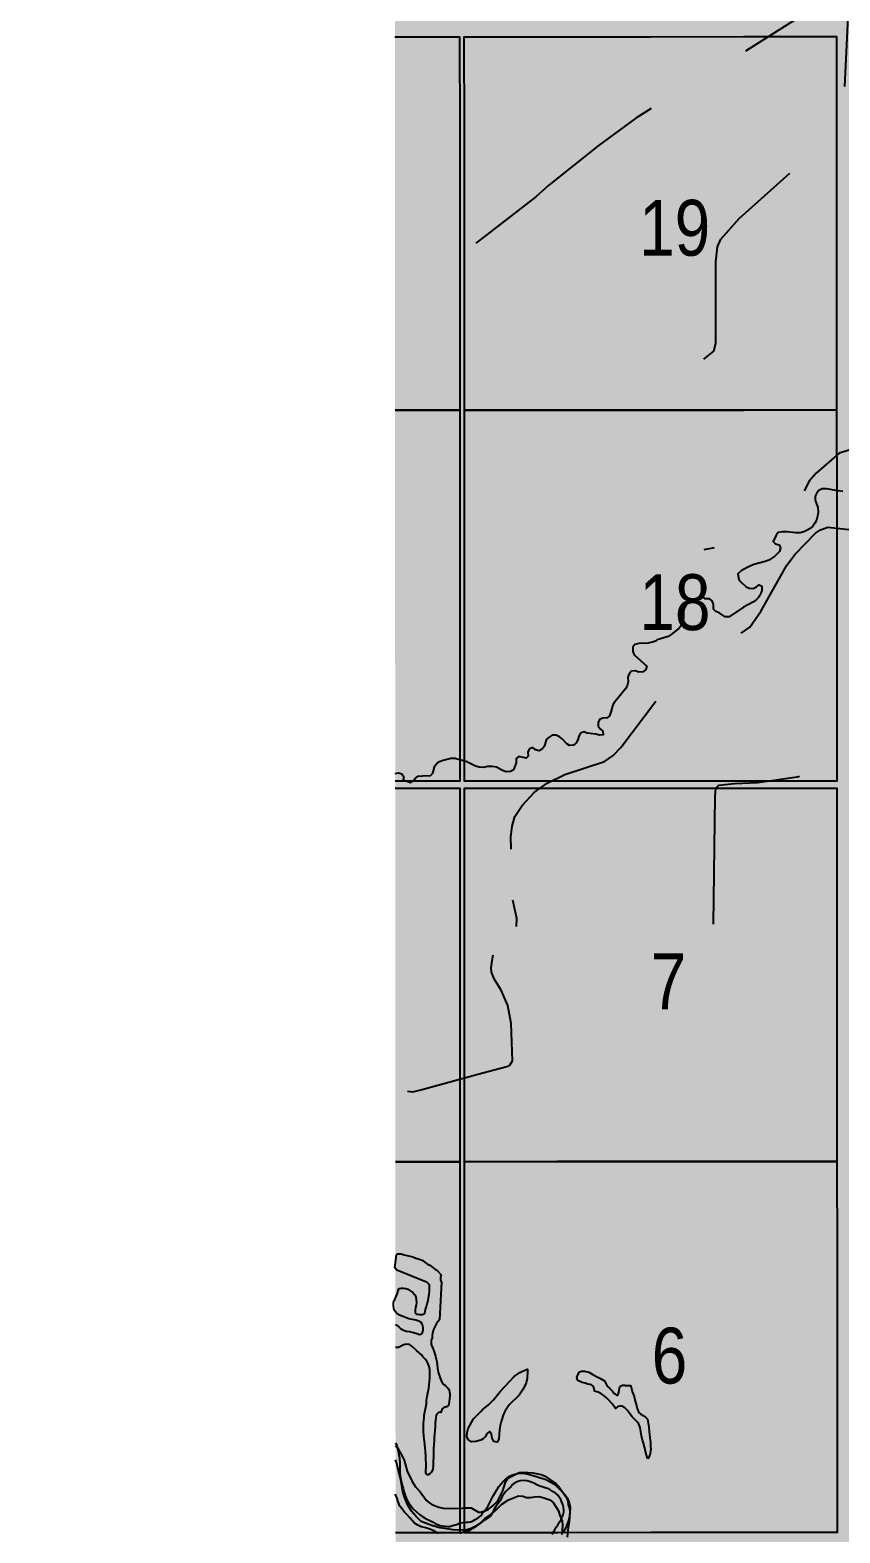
# Model space of a CAD drawing. Extents: x 507565 to 531726, y 6009554 to 6022365.
# Drawn here: x 522873.6 to 522989.8, y 6015464.7 to 6015680.3 of the extents above; entities that cross this region are included whole.
import ezdxf

# ---------------------------------------------------------------- set-up
doc = ezdxf.new("R2010")
doc.units = 0
doc.header["$LTSCALE"] = 5
doc.linetypes.add('DASHED2', pattern=[9.525, 6.35, -3.175])
for name, color, linetype in [('Quarters', 8, 'Continuous'), ('RoadSeg', 57, 'DASHED2'), ('T-WATER', 160, 'Continuous')]:
    doc.layers.add(name, color=color, linetype=linetype)
doc.layers.add('ROUTE-MAP-BACKGROUND-H', color=7, linetype='Continuous', true_color=0xf0ebff)
doc.styles.add('120', font='ARIALN.TTF', dxfattribs={"height": 13})

msp = doc.modelspace()

# ---------------------------------------------------------------- hatches: boundary and pattern name
at = {"layer": 'ROUTE-MAP-BACKGROUND-H'}
h = msp.add_hatch(color=256, dxfattribs=at)
h.dxf.hatch_style = 1
h.paths.add_polyline_path([(523871.081, 6016124.178), (523873.071, 6015800.356), (523917.515, 6015800.58), (523923.823, 6014811.294), (522926.315, 6014807.962), (522925.895, 6015778.478), (522873.584, 6015778.442), (522873.69, 6016121.495)])

# ---------------------------------------------------------------- linework, layer by layer
at = {"layer": 'Quarters'}
for points in [[(522925.938, 6015679.28), (522935.231, 6015679.282), (522935.238, 6015665.895), (522935.246, 6015652.509), (522935.242, 6015639.115), (522935.238, 6015625.721), (522925.961, 6015625.721)], [(522925.961, 6015625.721), (522935.238, 6015625.721), (522935.239, 6015612.331), (522935.241, 6015598.941), (522935.243, 6015585.551), (522935.245, 6015572.496), (522925.984, 6015572.497)], [(522925.985, 6015571.493), (522935.245, 6015571.492), (522935.247, 6015558.102), (522935.248, 6015544.712), (522935.25, 6015531.322), (522935.252, 6015517.932), (522926.008, 6015517.934)], [(522926.008, 6015517.934), (522935.252, 6015517.932), (522935.254, 6015504.542), (522935.255, 6015491.152), (522935.257, 6015477.761), (522935.258, 6015464.704), (522926.031, 6015464.708)]]:
    msp.add_lwpolyline(points, dxfattribs=at)
for points in [[(522949.262, 6015625.731), (522935.907, 6015625.722), (522935.911, 6015639.116), (522935.916, 6015652.51), (522935.908, 6015665.896), (522935.9, 6015679.282), (522949.251, 6015679.289), (522962.601, 6015679.297), (522975.951, 6015679.304), (522989.301, 6015679.312), (522989.307, 6015665.923), (522989.313, 6015652.534), (522989.319, 6015639.146), (522989.325, 6015625.757), (522975.971, 6015625.748), (522962.616, 6015625.739), (522949.262, 6015625.731)], [(522949.273, 6015572.507), (522935.914, 6015572.497), (522935.913, 6015585.552), (522935.911, 6015598.942), (522935.909, 6015612.332), (522935.907, 6015625.722), (522949.262, 6015625.731), (522962.616, 6015625.739), (522975.971, 6015625.748), (522989.325, 6015625.757), (522989.331, 6015612.368), (522989.337, 6015598.98), (522989.343, 6015585.591), (522989.349, 6015572.537), (522975.99, 6015572.527), (522962.632, 6015572.517), (522949.273, 6015572.507)], [(522949.284, 6015517.944), (522935.921, 6015517.932), (522935.92, 6015531.322), (522935.918, 6015544.712), (522935.916, 6015558.102), (522935.914, 6015571.492), (522949.273, 6015571.503), (522962.632, 6015571.513), (522975.991, 6015571.523), (522989.35, 6015571.533), (522989.355, 6015558.144), (522989.361, 6015544.756), (522989.367, 6015531.367), (522989.373, 6015517.978), (522980.867, 6015517.971), (522976.01, 6015517.967), (522962.647, 6015517.955), (522949.284, 6015517.944)], [(522936.263, 6015464.705), (522935.928, 6015464.705), (522935.927, 6015477.761), (522935.925, 6015491.152), (522935.923, 6015504.542), (522935.921, 6015517.932), (522949.284, 6015517.944), (522962.647, 6015517.955), (522976.01, 6015517.967), (522980.867, 6015517.971), (522989.373, 6015517.978), (522989.379, 6015504.59), (522989.385, 6015491.201), (522989.391, 6015477.811), (522989.397, 6015464.757), (522976.03, 6015464.744), (522962.662, 6015464.731), (522949.295, 6015464.718), (522936.263, 6015464.705)]]:
    msp.add_lwpolyline(points, close=True, dxfattribs=at)
at = {"layer": 'RoadSeg', "flags": 128}
for points in [[(523137.992, 6015607.921), (523139.99, 6015626.003), (523140.29, 6015629.999), (523139.291, 6015629.999), (523119.81, 6015632.131), (523115.881, 6015632.697), (523114.349, 6015633.229), (523113.416, 6015633.962), (523110.519, 6015636.826), (523106.823, 6015640.356), (523088.441, 6015658.271), (523081.248, 6015665.897), (523080.149, 6015666.796), (523079.483, 6015667.163), (523077.985, 6015667.429), (523070.559, 6015667.395), (523069.094, 6015668.128), (523053.576, 6015683.879), (523051.944, 6015685.444), (523048.248, 6015688.441), (523036.792, 6015699.663), (523046.782, 6015709.454), (523049.679, 6015711.951), (523050.013, 6015712.484), (523055.74, 6015717.646), (523056.073, 6015718.478), (523053.576, 6015717.346), (523030.066, 6015705.125), (523013.382, 6015696.8), (522995.5, 6015689.107), (522993.402, 6015688.075), (522991.104, 6015686.643), (522974.254, 6015675.987), (522969.726, 6015673.223), (522969.226, 6015673.156), (522960.501, 6015667.595), (522955.107, 6015663.632), (522948.014, 6015658.005), (522946.182, 6015656.306), (522938.556, 6015650.446), (522929.366, 6015643.486), (522926.935, 6015641.222), (522925.955, 6015639.983)], [(522970.292, 6015633.063), (522971.69, 6015634.195), (522971.99, 6015635.294), (522971.99, 6015646.982), (522972.223, 6015649.147), (522972.689, 6015650.279), (522975.32, 6015653.243), (522990.372, 6015666.696), (522990.305, 6015667.595), (522991.138, 6015685.178), (522991.104, 6015686.643)], [(522997.232, 6015516.512), (522997.398, 6015518.377), (522997.365, 6015521.907), (522997.298, 6015524.637), (522996.998, 6015527.867), (522996.865, 6015536.459), (522996.865, 6015545.55), (522996.998, 6015546.349), (522996.832, 6015547.448), (522997.098, 6015550.412), (522997.598, 6015551.777), (522999.329, 6015554.507), (523004.558, 6015560.768), (523006.389, 6015563.432), (523006.922, 6015565.829), (523007.921, 6015572.59), (523008.987, 6015578.284), (523008.287, 6015584.844), (523007.721, 6015587.208), (523006.755, 6015589.473), (523004.258, 6015596.765), (523004.191, 6015598.231), (523004.524, 6015601.794), (523004.058, 6015603.392), (523002.426, 6015605.657), (523000.695, 6015606.656), (522999.629, 6015606.955), (522995.134, 6015607.488), (522993.069, 6015608.154), (522993.002, 6015609.719), (522993.236, 6015614.115), (522993.235, 6015614.381), (522993.302, 6015617.612), (522993.735, 6015619.909), (522991.138, 6015620.009), (522989.706, 6015619.576), (522986.409, 6015616.679), (522985.377, 6015615.547), (522983.945, 6015612.683), (522983.012, 6015611.484), (522982.013, 6015611.051), (522980.448, 6015610.852), (522979.283, 6015610.452), (522974.387, 6015607.022), (522972.423, 6015606.123), (522970.258, 6015605.69)], [(522927.734, 6015528.034), (522928.5, 6015527.967), (522929.665, 6015528.233), (522938.556, 6015530.698), (522941.986, 6015531.597), (522942.419, 6015531.797), (522942.819, 6015532.396), (522942.619, 6015537.757), (522942.12, 6015540.321), (522941.187, 6015542.519), (522940.221, 6015544.084), (522939.822, 6015545.117), (522939.755, 6015545.749), (522939.922, 6015547.082), (522940.721, 6015550.245), (522942.586, 6015555.373), (522942.719, 6015555.507), (522942.885, 6015555.44), (522942.586, 6015564.531), (522942.752, 6015566.063), (522943.152, 6015567.428), (522944.184, 6015569.026), (522945.982, 6015570.958), (522947.781, 6015572.223), (522950.312, 6015573.455), (522956.006, 6015575.32), (522957.271, 6015576.186), (522958.37, 6015577.352), (522964.997, 6015586.176), (522966.662, 6015588.141), (522968.227, 6015589.373), (522974.521, 6015592.936), (522976.885, 6015594.601), (522978.517, 6015596.965), (522982.18, 6015603.492), (522983.379, 6015605.091), (522986.309, 6015608.087), (522987.008, 6015608.587), (522988.041, 6015608.954), (522991.504, 6015608.554), (522993.069, 6015608.154)], [(522971.657, 6015552.01), (522971.89, 6015570.292), (522971.99, 6015571.457), (522972.39, 6015571.924), (522974.654, 6015572.19), (522978.017, 6015572.323), (522983.645, 6015573.122), (522985.41, 6015573.655), (522988.207, 6015575.054), (522991.271, 6015575.453), (522998.397, 6015575.353), (522999.996, 6015575.154), (523007.921, 6015572.59)], [(522943.385, 6015551.677), (522943.418, 6015552.809), (522942.885, 6015555.44)]]:
    msp.add_lwpolyline(points, dxfattribs=at)
at = {"layer": 'T-WATER', "linetype": 'Continuous', "flags": 128}
for points in [[(522990.195, 6015614.072), (522989.584, 6015614.146), (522989.565, 6015614.15), (522987.872, 6015614.458), (522987.233, 6015614.44), (522986.775, 6015614.204), (522986.47, 6015613.848), (522986.266, 6015613.392), (522986.257, 6015612.821), (522986.63, 6015611.75), (522986.672, 6015611.122), (522986.589, 6015610.507), (522986.443, 6015609.95), (522986.198, 6015609.502), (522985.898, 6015609.074), (522985.547, 6015608.751), (522985.116, 6015608.507), (522984.637, 6015608.277), (522984.086, 6015608.143), (522983.443, 6015608.122), (522982.217, 6015608.263), (522981.56, 6015608.271), (522980.948, 6015608.175), (522980.652, 6015607.786), (522980.213, 6015606.893), (522980.556, 6015606.552), (522981.06, 6015606.394), (522981.286, 6015605.962), (522981.105, 6015605.477), (522980.794, 6015605.109), (522980.44, 6015604.783), (522979.577, 6015604.23), (522979.079, 6015604.033), (522977.42, 6015603.585), (522976.476, 6015603.157), (522975.612, 6015602.678), (522975.168, 6015602.235), (522975.279, 6015601.429), (522975.607, 6015601.058), (522976.335, 6015600.407), (522976.767, 6015600.178)], [(522976.767, 6015600.178), (522977.356, 6015600.158), (522977.805, 6015600.412), (522978.19, 6015600.698), (522978.602, 6015600.467), (522978.571, 6015599.856), (522978.454, 6015599.46), (522978.41, 6015599.301), (522978.122, 6015598.864), (522977.779, 6015598.519), (522977.376, 6015598.234), (522975.955, 6015597.484), (522973.891, 6015596.065), (522973.313, 6015596.082), (522972.488, 6015596.643), (522971.986, 6015596.828), (522971.667, 6015597.18), (522971.654, 6015597.869), (522971.48, 6015598.392), (522971.062, 6015598.664), (522970.459, 6015598.674), (522970.088, 6015598.991), (522969.245, 6015598.479), (522968.716, 6015598.595), (522968.178, 6015598.493), (522967.861, 6015598.101), (522967.391, 6015597.203), (522967.331, 6015596.601), (522967.337, 6015595.917), (522967.25, 6015595.299), (522967.021, 6015594.837), (522966.727, 6015594.46), (522965.588, 6015593.532), (522965.174, 6015593.271), (522964.074, 6015592.952), (522963.595, 6015592.764), (522963.386, 6015592.598), (522962.863, 6015592.429), (522962.292, 6015592.309), (522960.923, 6015592.266), (522960.371, 6015592.132), (522960.083, 6015591.724), (522960.075, 6015591.107), (522960.291, 6015590.636), (522962.075, 6015588.996), (522961.939, 6015588.517), (522961.553, 6015588.215), (522960.935, 6015588.167), (522960.426, 6015588.355), (522959.886, 6015588.299), (522959.543, 6015587.93), (522959.383, 6015587.428), (522959.394, 6015586.743), (522959.264, 6015586.212), (522959.026, 6015585.779), (522957.8, 6015584.222), (522957.461, 6015583.866), (522957.211, 6015583.461), (522956.942, 6015582.393), (522956.746, 6015581.909), (522956.391, 6015581.581), (522955.796, 6015581.544), (522955.312, 6015581.372), (522955.085, 6015580.95), (522955.107, 6015580.399), (522955.384, 6015580.005), (522955.769, 6015579.697), (522955.819, 6015579.17), (522955.308, 6015579.128), (522954.785, 6015579.277), (522953.537, 6015579.394), (522953.05, 6015579.582), (522952.587, 6015579.396), (522952.339, 6015578.974), (522952.177, 6015578.463), (522951.932, 6015578.006), (522951.547, 6015577.696), (522951.004, 6015577.629), (522950.587, 6015577.877), (522949.919, 6015578.576), (522949.551, 6015578.885), (522949.099, 6015579.103), (522948.515, 6015579.09), (522948.065, 6015578.841), (522947.699, 6015578.526), (522947.37, 6015577.507), (522947.058, 6015577.12), (522946.63, 6015576.875), (522946.099, 6015577.008), (522945.735, 6015577.333), (522945.25, 6015577.168)], [(522925.984, 6015573.599), (522926.439, 6015573.692), (522926.953, 6015573.549), (522927.229, 6015573.139), (522927.171, 6015572.912), (522927.104, 6015572.659), (522927.64, 6015572.526), (522928.119, 6015572.338), (522928.563, 6015572.561), (522928.858, 6015572.913), (522928.873, 6015572.934), (522929.295, 6015573.212), (522929.927, 6015573.291), (522931.032, 6015573.325), (522931.365, 6015573.666), (522931.669, 6015574.696), (522931.937, 6015575.072), (522932.35, 6015575.346), (522932.857, 6015575.535), (522933.975, 6015575.806), (522934.588, 6015575.798), (522935.491, 6015575.531)], [(522945.25, 6015577.168), (522945.015, 6015576.718), (522945.054, 6015576.114), (522944.779, 6015575.814), (522943.729, 6015576.059), (522943.348, 6015575.777), (522943.317, 6015575.157), (522942.965, 6015574.153), (522942.535, 6015573.897), (522941.911, 6015573.87), (522941.389, 6015574.048), (522940.508, 6015574.543), (522939.905, 6015574.618), (522939.231, 6015574.599), (522938.673, 6015574.477), (522938.03, 6015574.508), (522937.486, 6015574.673), (522936.451, 6015575.193), (522936.186, 6015575.325), (522936.161, 6015575.333), (522935.92, 6015575.405), (522935.491, 6015575.531)], [(522926.025, 6015477.222), (522926.321, 6015476.886), (522927.047, 6015475.592), (522927.25, 6015475.126), (522927.693, 6015473.543), (522928.438, 6015472.063), (522928.895, 6015471.283), (522929.553, 6015470.569), (522930.446, 6015469.396), (522930.807, 6015469.05), (522931.236, 6015468.766), (522932.244, 6015468.356), (522932.874, 6015468.242), (522934.234, 6015468.167), (522935.608, 6015468.253)], [(522935.612, 6015465.075), (522934.305, 6015465.144), (522932.41, 6015465.436), (522931.255, 6015465.74), (522929.695, 6015466.335), (522928.971, 6015467.019), (522928.343, 6015467.797), (522927.815, 6015468.687), (522927.4, 6015469.581), (522927.081, 6015470.578), (522926.771, 6015472.281), (522926.098, 6015474.948), (522926.026, 6015475.179)], [(522935.608, 6015468.253), (522936.079, 6015468.295), (522936.278, 6015468.296), (522936.294, 6015468.296), (522936.555, 6015468.297), (522936.89, 6015468.3), (522937.952, 6015467.673), (522938.16, 6015467.657), (522938.878, 6015467.837), (522939.315, 6015468.058), (522940.083, 6015468.662), (522940.425, 6015468.989), (522940.738, 6015469.387), (522941.432, 6015470.725), (522941.795, 6015471.945), (522942.063, 6015472.371), (522942.446, 6015472.663), (522943.773, 6015473.349), (522944.389, 6015473.379), (522945.744, 6015473.282), (522946.933, 6015473.055), (522947.384, 6015472.858), (522949.077, 6015471.723), (522949.409, 6015471.376), (522950.547, 6015469.758), (522950.731, 6015469.262), (522950.825, 6015468.698), (522950.974, 6015468.2), (522951.039, 6015467.622), (522950.958, 6015466.295), (522950.768, 6015465.105), (522950.649, 6015464.1)], [(522935.612, 6015465.075), (522936.025, 6015465.135), (522936.281, 6015465.172), (522936.297, 6015465.174), (522936.558, 6015465.251), (522936.799, 6015465.322), (522937.722, 6015465.779), (522938.124, 6015466.042), (522938.827, 6015466.736), (522939.661, 6015467.294), (522940.396, 6015467.888), (522941.289, 6015468.794), (522942.249, 6015469.426), (522943.676, 6015470.006), (522944.306, 6015469.956), (522944.809, 6015469.745), (522945.414, 6015469.76), (522945.971, 6015469.856), (522946.584, 6015469.889), (522947.188, 6015469.762), (522948.175, 6015469.429), (522948.636, 6015469.064), (522949.417, 6015467.876), (522949.555, 6015467.339), (522949.947, 6015466.376), (522949.992, 6015465.809), (522949.949, 6015465.103), (522949.874, 6015464.462)]]:
    msp.add_lwpolyline(points, dxfattribs=at)
at = {"layer": 'T-WATER'}
for points in [[(522926.018, 6015494.593), (522926.115, 6015494.54), (522926.489, 6015494.254), (522926.727, 6015494.002), (522927.152, 6015493.768), (522927.61, 6015493.635), (522928.033, 6015493.57), (522928.592, 6015493.438), (522929.067, 6015493.272), (522929.474, 6015493.156), (522929.711, 6015493.191), (522929.862, 6015493.311), (522929.945, 6015493.565), (522929.978, 6015493.802), (522929.993, 6015494.056), (522929.923, 6015494.428), (522929.854, 6015494.613), (522929.684, 6015494.866), (522929.378, 6015495.067), (522928.937, 6015495.183), (522928.463, 6015495.298), (522927.92, 6015495.413), (522927.462, 6015495.597), (522926.97, 6015495.78), (522926.597, 6015495.93), (522926.275, 6015496.114), (522926.002, 6015496.4), (522925.848, 6015496.653), (522925.779, 6015496.974), (522925.743, 6015497.329), (522925.758, 6015497.667), (522925.857, 6015498.04), (522925.915, 6015498.176), (522925.974, 6015498.311), (522926.124, 6015498.6), (522926.291, 6015499.057), (522926.406, 6015499.498), (522926.574, 6015499.736), (522926.861, 6015499.805), (522927.166, 6015499.79), (522927.505, 6015499.725), (522927.776, 6015499.625), (522928.099, 6015499.441), (522928.49, 6015499.156), (522928.728, 6015498.903), (522928.934, 6015498.549), (522929.004, 6015498.127), (522929.023, 6015497.738), (522928.975, 6015497.348), (522928.909, 6015497.027), (522928.861, 6015496.637), (522928.863, 6015496.248), (522928.982, 6015496.114), (522929.152, 6015496.047), (522929.457, 6015495.998), (522929.71, 6015496.017), (522929.896, 6015496.035), (522930.133, 6015496.087), (522930.251, 6015496.223), (522930.283, 6015496.46), (522930.349, 6015496.748), (522930.465, 6015497.172), (522930.564, 6015497.527), (522930.697, 6015498.002), (522930.779, 6015498.425), (522930.844, 6015498.916), (522930.891, 6015499.407), (522930.922, 6015499.915), (522930.886, 6015500.253), (522930.733, 6015500.472), (522930.512, 6015500.64), (522930.24, 6015500.74), (522930.234, 6015500.741), (522926.223, 6015502.351), (522925.946, 6015502.704), (522926.189, 6015504.589), (522926.303, 6015504.72), (522926.853, 6015504.695), (522927.282, 6015504.595), (522928.492, 6015504.267), (522928.961, 6015504.092), (522929.451, 6015503.957), (522929.925, 6015503.753), (522930.28, 6015503.465), (522930.618, 6015503.245), (522930.957, 6015503.075), (522931.193, 6015502.906), (522931.396, 6015502.737), (522931.616, 6015502.55), (522931.853, 6015502.398), (522931.924, 6015502.356), (522932.056, 6015502.279), (522932.596, 6015501.687), (522932.512, 6015501.568), (522932.461, 6015501.366), (522932.477, 6015501.129), (522932.477, 6015500.993), (522932.545, 6015500.824), (522932.612, 6015500.689), (522932.321, 6015495.238), (522932.069, 6015494.915), (522931.925, 6015494.712), (522931.851, 6015494.609), (522931.65, 6015494.269), (522931.5, 6015493.862), (522931.334, 6015493.371), (522931.269, 6015492.93), (522931.271, 6015492.609), (522931.308, 6015492.51), (522931.12, 6015492.32), (522931.121, 6015492.151), (522931.123, 6015491.948), (522931.158, 6015491.745), (522931.209, 6015491.594), (522931.295, 6015491.391), (522931.398, 6015491.155), (522931.501, 6015490.953), (522931.587, 6015490.665), (522931.674, 6015490.328), (522931.76, 6015490.041), (522931.865, 6015489.601), (522931.934, 6015489.247), (522932.005, 6015488.807), (522932.041, 6015488.334), (522932.13, 6015487.759), (522932.268, 6015487.32), (522932.422, 6015486.898), (522932.56, 6015486.56), (522932.697, 6015486.308), (522932.953, 6015485.971), (522933.242, 6015485.736), (522933.565, 6015485.416), (522933.702, 6015485.163), (522933.788, 6015484.876), (522933.807, 6015484.656), (522933.825, 6015484.437), (522933.826, 6015484.233), (522933.794, 6015483.895), (522933.729, 6015483.522), (522933.697, 6015483.218), (522933.614, 6015482.963), (522933.445, 6015482.827), (522933.26, 6015482.724), (522933.125, 6015482.707), (522932.905, 6015482.604), (522932.737, 6015482.484), (522932.55, 6015481.98), (522932.401, 6015481.992), (522932.131, 6015481.905), (522931.927, 6015481.658), (522931.863, 6015481.514), (522931.814, 6015481.243), (522931.748, 6015480.837), (522931.734, 6015480.414), (522931.703, 6015479.974), (522931.673, 6015479.314), (522931.625, 6015478.857), (522931.594, 6015478.383), (522931.58, 6015477.96), (522931.549, 6015477.368), (522931.485, 6015476.809), (522931.472, 6015476.149), (522931.459, 6015475.557), (522931.445, 6015474.931), (522931.432, 6015474.338), (522931.368, 6015473.814), (522931.184, 6015473.406), (522930.949, 6015473.151), (522930.729, 6015473.031), (522930.577, 6015473.03), (522930.458, 6015473.097), (522930.407, 6015473.199), (522930.355, 6015473.334), (522930.355, 6015473.435), (522930.354, 6015473.587), (522930.386, 6015473.791), (522930.419, 6015474.045), (522930.417, 6015474.281), (522930.415, 6015474.637), (522930.395, 6015475.178), (522930.357, 6015475.77), (522930.337, 6015476.294), (522930.282, 6015476.971), (522930.25, 6015477.186), (522930.212, 6015477.444), (522930.123, 6015478.12), (522930.086, 6015478.627), (522930.066, 6015479.236), (522930.046, 6015479.778), (522930.059, 6015480.421), (522930.139, 6015481.182), (522930.154, 6015481.436), (522930.202, 6015481.843), (522930.285, 6015482.232), (522930.4, 6015482.724), (522930.465, 6015483.215), (522930.496, 6015483.672), (522930.56, 6015484.264), (522930.708, 6015485.026), (522930.79, 6015485.399), (522930.855, 6015485.907), (522930.919, 6015486.415), (522930.933, 6015486.889), (522930.947, 6015487.464), (522930.96, 6015488.09), (522930.856, 6015488.546), (522930.701, 6015488.951), (522930.53, 6015489.306), (522930.291, 6015489.592), (522929.967, 6015489.962), (522929.746, 6015490.214), (522929.422, 6015490.517), (522929.048, 6015490.853), (522928.367, 6015491.475), (522928.044, 6015491.693), (522927.655, 6015491.775), (522927.182, 6015491.653), (522926.827, 6015491.482), (522926.439, 6015491.277), (522926.05, 6015491.274), (522926.019, 6015491.283)], [(522926.025, 6015477.586), (522926.185, 6015477.284), (522926.324, 6015476.777), (522926.445, 6015476.27), (522926.499, 6015475.848), (522926.581, 6015475.448), (522926.603, 6015475.341), (522926.641, 6015474.732), (522926.644, 6015474.191), (522926.646, 6015473.802), (522926.656, 6015473.578), (522926.666, 6015473.345), (522926.703, 6015472.821), (522926.794, 6015472.33), (522926.826, 6015472.162), (522926.965, 6015471.553), (522927.103, 6015471.047), (522927.224, 6015470.608), (522927.465, 6015469.932), (522927.654, 6015469.426), (522927.894, 6015469.055), (522928.201, 6015468.549), (522928.542, 6015468.129), (522928.968, 6015467.742), (522929.461, 6015467.322), (522929.818, 6015467.087), (522930.208, 6015466.853), (522930.531, 6015466.669), (522930.87, 6015466.519), (522931.159, 6015466.351), (522931.43, 6015466.218), (522931.736, 6015466.033), (522931.929, 6015465.961), (522932.177, 6015465.867), (522932.432, 6015465.767), (522932.686, 6015465.701), (522932.974, 6015465.669), (522933.211, 6015465.636), (522933.499, 6015465.621), (522933.769, 6015465.623), (522934.04, 6015465.692), (522934.225, 6015465.761), (522934.451, 6015465.79), (522934.898, 6015465.927), (522935.259, 6015466.129), (522936.148, 6015466.21), (522936.402, 6015466.226), (522936.791, 6015466.275), (522937.062, 6015466.375), (522937.469, 6015466.594), (522937.893, 6015466.846), (522938.113, 6015467.033), (522938.25, 6015467.149), (522938.454, 6015467.419), (522938.477, 6015467.449), (522938.522, 6015467.508), (522938.726, 6015467.773), (522938.981, 6015468.111), (522939.253, 6015468.482), (522939.457, 6015468.87), (522939.593, 6015469.157), (522939.798, 6015469.512), (522939.951, 6015469.799), (522940.155, 6015470.157), (522940.377, 6015470.542), (522940.564, 6015470.88), (522940.666, 6015471.031), (522940.87, 6015471.352), (522941.125, 6015471.673), (522941.363, 6015471.942), (522941.567, 6015472.178), (522941.873, 6015472.448), (522941.987, 6015472.552), (522942.076, 6015472.633), (522942.365, 6015472.818), (522942.721, 6015472.986), (522943.026, 6015473.07), (522943.534, 6015473.203), (522944.024, 6015473.235), (522944.414, 6015473.25), (522945.259, 6015473.044), (522945.749, 6015472.907), (522946.273, 6015472.769), (522946.554, 6015472.675), (522946.621, 6015472.652), (522946.679, 6015472.632), (522947.169, 6015472.478), (522947.524, 6015472.375), (522947.896, 6015472.205), (522948.301, 6015471.966), (522948.74, 6015471.745), (522949.027, 6015471.49), (522949.28, 6015471.235), (522949.583, 6015470.929), (522949.853, 6015470.657), (522950.123, 6015470.386), (522950.224, 6015470.301), (522950.477, 6015470.012), (522950.645, 6015469.741), (522950.779, 6015469.436), (522950.964, 6015468.995), (522951.047, 6015468.605), (522951.079, 6015468.267), (522951.06, 6015467.675), (522950.991, 6015467.133), (522950.974, 6015467.045), (522950.922, 6015466.778), (522950.836, 6015466.457), (522950.716, 6015466.069), (522950.614, 6015465.832), (522950.567, 6015465.707), (522950.46, 6015465.427), (522950.307, 6015465.19), (522950.171, 6015464.954), (522950.068, 6015464.734), (522949.864, 6015464.481)], [(522948.528, 6015464.487), (522948.749, 6015464.909), (522948.885, 6015465.145), (522949.09, 6015465.5), (522949.311, 6015465.803), (522949.51, 6015466.182), (522949.515, 6015466.192), (522949.788, 6015466.631), (522949.958, 6015466.985), (522949.981, 6015467.044), (522950.095, 6015467.34), (522950.181, 6015467.712), (522950.199, 6015468.016), (522950.115, 6015468.389), (522950.015, 6015468.762), (522949.915, 6015469.083), (522949.73, 6015469.473), (522949.511, 6015469.813), (522949.259, 6015470.152), (522948.955, 6015470.458), (522948.668, 6015470.594), (522948.297, 6015470.833), (522948.01, 6015470.986), (522947.638, 6015471.123), (522947.215, 6015471.226), (522946.725, 6015471.38), (522946.286, 6015471.602), (522945.881, 6015471.823), (522945.408, 6015472.028), (522944.867, 6015472.166), (522944.393, 6015472.201), (522943.902, 6015472.169), (522943.58, 6015472.069), (522943.275, 6015471.901), (522942.953, 6015471.716), (522942.783, 6015471.565), (522942.562, 6015471.295), (522942.308, 6015471.059), (522941.883, 6015470.688), (522941.594, 6015470.351), (522941.322, 6015469.912), (522941.032, 6015469.304), (522940.777, 6015468.916), (522940.42, 6015468.494), (522940.114, 6015468.005), (522939.892, 6015467.532), (522939.762, 6015467.284), (522939.671, 6015467.11), (522939.571, 6015467.034), (522939.314, 6015466.84), (522938.845, 6015466.574), (522938.522, 6015466.334), (522938.142, 6015466.034), (522938.132, 6015466.025), (522937.788, 6015465.78), (522937.398, 6015465.494), (522937.143, 6015465.343), (522936.804, 6015465.141), (522936.547, 6015465), (522936.498, 6015464.975), (522936.483, 6015464.968), (522936.273, 6015464.899), (522936.264, 6015464.896), (522936.206, 6015464.877), (522936.042, 6015464.823), (522935.259, 6015464.622)], [(522932.168, 6015464.615), (522931.929, 6015464.75), (522931.811, 6015464.816), (522931.438, 6015465.033), (522930.946, 6015465.233), (522930.369, 6015465.399), (522929.691, 6015465.581), (522929.114, 6015465.831), (522928.757, 6015466.1), (522928.4, 6015466.487), (522928.059, 6015466.857), (522927.667, 6015467.345), (522927.275, 6015467.732), (522926.917, 6015468.169), (522926.661, 6015468.523), (522926.421, 6015469.131), (522926.249, 6015469.62), (522926.042, 6015470.194), (522926.028, 6015470.227)]]:
    msp.add_lwpolyline(points, dxfattribs=at)
for points in [[(522938.522, 6015478.11), (522938.255, 6015478), (522938.072, 6015477.924), (522937.532, 6015477.779), (522936.927, 6015477.757), (522936.506, 6015478.026), (522936.262, 6015478.475), (522936.262, 6015478.494), (522936.306, 6015479.109), (522936.471, 6015479.651), (522937.239, 6015481.038), (522937.563, 6015481.405), (522938.257, 6015482.103), (522938.522, 6015482.37), (522938.603, 6015482.451), (522939.385, 6015483.055), (522940.1, 6015483.758), (522941.065, 6015484.951), (522943.07, 6015487.116), (522943.886, 6015487.682), (522944.696, 6015488.059), (522944.962, 6015488.183), (522944.954, 6015487.917), (522944.92, 6015486.821), (522944.783, 6015486.227), (522944.321, 6015485.284), (522943.771, 6015484.434), (522942.354, 6015483.078), (522941.761, 6015482.215), (522941.54, 6015481.741), (522941.192, 6015480.678), (522941.063, 6015480.077), (522940.945, 6015479.46), (522940.839, 6015478.141), (522940.592, 6015477.698), (522940.116, 6015477.809), (522939.907, 6015478.297), (522939.786, 6015478.828), (522939.507, 6015479.229), (522939.148, 6015478.914), (522938.899, 6015478.475), (522938.55, 6015478.122), (522938.522, 6015478.11)], [(522962.232, 6015475.29), (522962.181, 6015475.391), (522961.994, 6015475.967), (522961.874, 6015476.593), (522961.771, 6015477.05), (522961.618, 6015477.559), (522961.447, 6015477.999), (522961.327, 6015478.608), (522961.242, 6015479.185), (522961.139, 6015479.794), (522960.918, 6015480.268), (522960.697, 6015480.64), (522960.374, 6015480.945), (522960.001, 6015481.317), (522959.662, 6015481.773), (522959.305, 6015482.247), (522958.915, 6015482.619), (522958.509, 6015482.872), (522958.187, 6015482.871), (522957.95, 6015482.803), (522957.603, 6015482.548), (522957.425, 6015482.819), (522957.069, 6015483.242), (522956.696, 6015483.664), (522956.306, 6015484.07), (522955.933, 6015484.408), (522955.509, 6015484.662), (522955.085, 6015484.864), (522954.594, 6015484.998), (522954.543, 6015485.354), (522954.492, 6015485.523), (522954.389, 6015485.727), (522954.169, 6015485.912), (522953.966, 6015485.963), (522953.644, 6015486.03), (522953.255, 6015486.148), (522952.814, 6015486.265), (522952.391, 6015486.45), (522952.136, 6015486.653), (522952.068, 6015486.992), (522952.169, 6015487.382), (522952.422, 6015487.772), (522952.692, 6015487.892), (522953.149, 6015487.909), (522953.759, 6015487.724), (522954.25, 6015487.471), (522954.877, 6015487.117), (522955.419, 6015486.813), (522956.013, 6015486.493), (522956.403, 6015485.731), (522956.709, 6015485.444), (522956.963, 6015485.19), (522957.15, 6015485.004), (522957.37, 6015484.75), (522957.523, 6015484.615), (522957.743, 6015484.463), (522957.879, 6015484.447), (522957.963, 6015484.582), (522958.064, 6015484.803), (522958.114, 6015485.142), (522958.164, 6015485.43), (522958.231, 6015485.634), (522958.417, 6015485.803), (522958.603, 6015485.855), (522958.874, 6015485.872), (522959.026, 6015485.839), (522959.738, 6015485.817), (522959.874, 6015485.383), (522959.993, 6015484.994), (522960.248, 6015484.265), (522960.419, 6015483.588), (522960.624, 6015482.978), (522960.709, 6015482.521), (522960.846, 6015482.166), (522960.982, 6015481.912), (522961.236, 6015481.709), (522961.541, 6015481.507), (522961.914, 6015481.304), (522962.202, 6015481.017), (522962.374, 6015479.831), (522962.409, 6015479.204), (522962.461, 6015478.78), (522962.496, 6015478.323), (522962.548, 6015478.018), (522962.616, 6015477.646), (522962.617, 6015477.324), (522962.617, 6015477.069), (522962.652, 6015476.714), (522962.636, 6015476.46), (522962.586, 6015476.087), (522962.536, 6015475.832), (522962.232, 6015475.29)]]:
    msp.add_lwpolyline(points, close=True, dxfattribs=at)

# ---------------------------------------------------------------- texts
at = {"layer": 'RoadSeg', "style": '120'}
for s, height, p in [('19', 8.0042, (522960.987, 6015647.886)), ('18', 8.0042, (522961.023, 6015594.185)), ('7', 8.004, (522962.646, 6015539.801)), ('6', 8.004, (522962.792, 6015486.119))]:
    msp.add_text(s, height=height, dxfattribs=at).set_placement(p)

doc.saveas('drawing.dxf')
